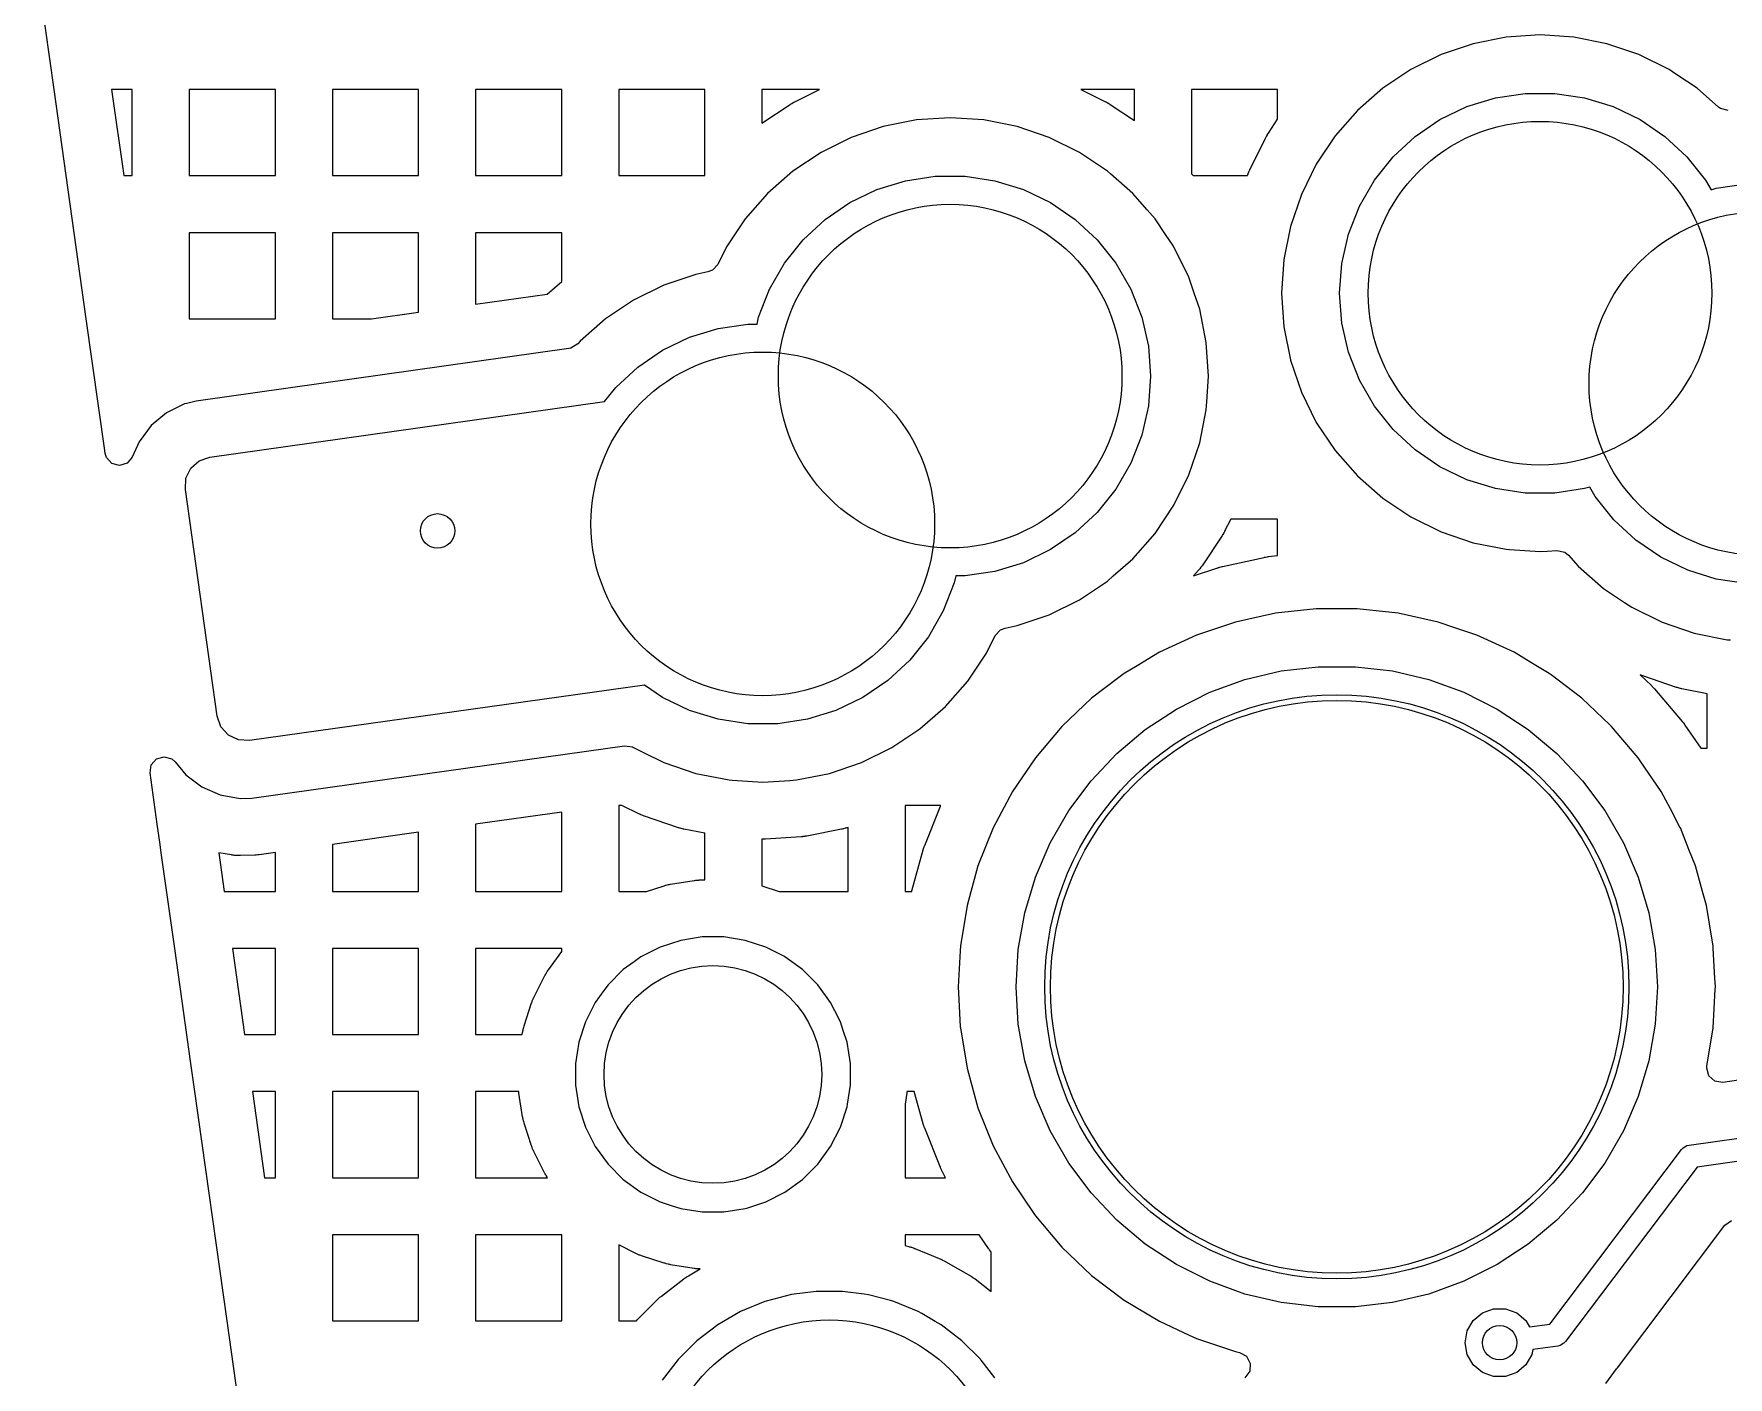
# Model space of a CAD drawing. Extents: x 2.49 to 8.57, y -5.87 to -1.87.
# Drawn here: x 2.689 to 3.271, y -4.734 to -4.273 of the extents above; entities that cross this region are included whole.
import ezdxf

# ---------------------------------------------------------------- set-up
doc = ezdxf.new("R2010")
doc.units = 0
doc.header["$MEASUREMENT"] = 0
doc.layers.add('BLACK', color=7, linetype='CONTINUOUS')

msp = doc.modelspace()

# ---------------------------------------------------------------- linework, layer by layer
at = {"layer": 'BLACK', "linetype": 'CONTINUOUS'}
for p, q in [((2.69596, -4.29165), (2.68904, -4.24244)), ((3.19513, -4.27364), (3.18373, -4.27591)), ((3.20672, -4.27288), (3.19513, -4.27364)), ((3.19513, -4.27364), (3.19513, -4.27364)), ((3.19513, -4.27364), (3.19513, -4.27364)), ((3.19513, -4.27364), (3.19513, -4.27364)), ((3.19513, -4.27364), (3.19513, -4.27364)), ((3.2183, -4.27364), (3.20672, -4.27288)), ((3.20672, -4.27288), (3.20672, -4.27288)), ((3.21831, -4.27364), (3.2183, -4.27364)), ((3.2183, -4.27364), (3.2183, -4.27364)), ((3.2297, -4.27591), (3.21831, -4.27364)), ((3.17274, -4.27964), (3.16232, -4.28478)), ((3.18373, -4.27591), (3.17274, -4.27964)), ((3.18373, -4.27591), (3.18373, -4.27591)), ((3.24069, -4.27964), (3.2297, -4.27591)), ((3.2297, -4.27591), (3.2297, -4.27591)), ((3.2297, -4.27591), (3.2297, -4.27591)), ((3.25111, -4.28478), (3.24069, -4.27964)), ((3.16232, -4.28478), (3.15266, -4.29123)), ((3.25344, -4.28634), (3.25111, -4.28478)), ((3.25111, -4.28478), (3.25111, -4.28478)), ((3.25111, -4.28478), (3.25111, -4.28478)), ((2.70703, -4.37047), (2.69596, -4.29165)), ((2.72284, -4.29165), (2.71576, -4.29165)), ((2.71576, -4.29165), (2.71992, -4.32126)), ((2.72284, -4.32126), (2.72284, -4.29165)), ((2.77205, -4.29165), (2.74245, -4.29165)), ((2.74245, -4.29165), (2.74245, -4.32126)), ((2.77205, -4.32126), (2.77205, -4.29165)), ((2.82127, -4.29165), (2.79166, -4.29165)), ((2.79166, -4.29165), (2.79166, -4.32126)), ((2.82127, -4.32126), (2.82127, -4.29165)), ((2.87048, -4.29165), (2.84087, -4.29165)), ((2.84087, -4.29165), (2.84087, -4.32126)), ((2.87048, -4.32126), (2.87048, -4.29165)), ((2.91969, -4.29165), (2.89008, -4.29165)), ((2.89008, -4.29165), (2.89008, -4.32126)), ((2.91969, -4.30325), (2.91969, -4.29165)), ((2.95909, -4.29165), (2.9393, -4.29165)), ((2.9393, -4.29165), (2.9393, -4.30325)), ((2.95063, -4.29583), (2.95909, -4.29165)), ((3.06733, -4.29165), (3.04888, -4.29165)), ((3.04888, -4.29165), (3.05734, -4.29583)), ((3.06733, -4.30235), (3.06733, -4.29165)), ((3.11654, -4.29165), (3.08694, -4.29165)), ((3.08694, -4.29165), (3.08694, -4.32064)), ((3.11654, -4.30186), (3.11654, -4.29165)), ((3.15266, -4.29123), (3.14393, -4.29889)), ((3.26077, -4.29123), (3.25344, -4.28634)), ((3.26812, -4.29768), (3.26077, -4.29123)), ((2.9393, -4.30325), (2.94896, -4.29679)), ((2.94896, -4.29679), (2.9491, -4.2967)), ((2.9491, -4.2967), (2.94937, -4.29653)), ((2.94937, -4.29653), (2.94951, -4.29645)), ((2.94951, -4.29645), (2.95006, -4.29613)), ((2.95006, -4.29613), (2.9502, -4.29605)), ((2.9502, -4.29605), (2.95049, -4.2959)), ((2.95049, -4.2959), (2.95063, -4.29583)), ((3.05734, -4.29583), (3.05748, -4.2959)), ((3.05748, -4.2959), (3.05777, -4.29605)), ((3.05777, -4.29605), (3.05791, -4.29613)), ((3.05791, -4.29613), (3.05846, -4.29645)), ((3.05846, -4.29645), (3.0586, -4.29653)), ((3.0586, -4.29653), (3.05887, -4.2967)), ((3.05887, -4.2967), (3.05901, -4.29679)), ((3.05901, -4.29679), (3.06733, -4.30235)), ((3.17227, -4.30201), (3.18154, -4.29754)), ((3.18154, -4.29754), (3.19138, -4.2945)), ((3.19138, -4.2945), (3.20157, -4.29297)), ((3.20157, -4.29297), (3.21186, -4.29297)), ((3.21186, -4.29297), (3.22205, -4.2945)), ((3.22205, -4.2945), (3.23189, -4.29754)), ((3.23189, -4.29754), (3.24116, -4.30201)), ((2.91969, -4.32126), (2.91969, -4.30325)), ((2.99239, -4.30213), (2.981, -4.3044)), ((3.00398, -4.30137), (2.99239, -4.30213)), ((2.99239, -4.30213), (2.99239, -4.30213)), ((2.99239, -4.30213), (2.99239, -4.30213)), ((2.99239, -4.30213), (2.99239, -4.30213)), ((2.99239, -4.30213), (2.99239, -4.30213)), ((3.01557, -4.30213), (3.00398, -4.30137)), ((3.00398, -4.30137), (3.00398, -4.30137)), ((3.02696, -4.3044), (3.01557, -4.30213)), ((3.01557, -4.30213), (3.01557, -4.30213)), ((3.01557, -4.30213), (3.01557, -4.30213)), ((3.11334, -4.30665), (3.11654, -4.30186)), ((3.14393, -4.29889), (3.13627, -4.30762)), ((3.16376, -4.30781), (3.17227, -4.30201)), ((3.24116, -4.30201), (3.24967, -4.30781)), ((3.26876, -4.29815), (3.26812, -4.29768)), ((3.27141, -4.29889), (3.26876, -4.29815)), ((2.97, -4.30813), (2.95959, -4.31327)), ((2.981, -4.3044), (2.97, -4.30813)), ((2.981, -4.3044), (2.981, -4.3044)), ((3.03796, -4.30813), (3.02696, -4.3044)), ((3.02696, -4.3044), (3.02696, -4.3044)), ((3.02696, -4.3044), (3.02696, -4.3044)), ((3.04838, -4.31327), (3.03796, -4.30813)), ((3.10696, -4.31931), (3.11238, -4.30832)), ((3.11238, -4.30832), (3.11245, -4.30818)), ((3.11245, -4.30818), (3.1126, -4.30789)), ((3.1126, -4.30789), (3.11268, -4.30775)), ((3.11268, -4.30775), (3.113, -4.3072)), ((3.113, -4.3072), (3.11308, -4.30706)), ((3.11308, -4.30706), (3.11325, -4.30679)), ((3.11325, -4.30679), (3.11334, -4.30665)), ((3.13627, -4.30762), (3.12982, -4.31728)), ((3.15621, -4.31481), (3.16376, -4.30781)), ((3.24967, -4.30781), (3.25722, -4.31481)), ((2.95959, -4.31327), (2.94993, -4.31972)), ((3.05804, -4.31972), (3.04838, -4.31327)), ((3.04838, -4.31327), (3.04838, -4.31327)), ((3.14979, -4.32286), (3.15621, -4.31481)), ((3.25722, -4.31481), (3.26364, -4.32286)), ((2.94993, -4.31972), (2.9412, -4.32738)), ((3.05908, -4.32064), (3.05804, -4.31972)), ((3.06677, -4.32738), (3.05908, -4.32064)), ((3.08694, -4.32064), (3.08748, -4.32126)), ((3.10627, -4.32094), (3.10639, -4.32064)), ((3.10639, -4.32064), (3.10644, -4.32049)), ((3.10644, -4.32049), (3.10669, -4.3199)), ((3.10669, -4.3199), (3.10675, -4.31975)), ((3.10675, -4.31975), (3.10689, -4.31946)), ((3.10689, -4.31946), (3.10696, -4.31931)), ((3.12982, -4.31728), (3.12468, -4.3277)), ((2.71992, -4.32126), (2.72284, -4.32126)), ((2.74245, -4.32126), (2.77205, -4.32126)), ((2.79166, -4.32126), (2.82127, -4.32126)), ((2.84087, -4.32126), (2.87048, -4.32126)), ((2.89008, -4.32126), (2.91969, -4.32126)), ((2.96953, -4.3305), (2.97881, -4.32603)), ((2.97881, -4.32603), (2.98865, -4.323)), ((2.98865, -4.323), (2.99883, -4.32146)), ((2.99883, -4.32146), (3.00913, -4.32146)), ((3.00913, -4.32146), (3.01931, -4.323)), ((3.01931, -4.323), (3.02915, -4.32603)), ((3.02915, -4.32603), (3.03843, -4.3305)), ((3.08748, -4.32126), (3.10616, -4.32126)), ((3.10616, -4.32126), (3.10622, -4.32109)), ((3.10622, -4.32109), (3.10627, -4.32094)), ((3.14464, -4.33178), (3.14979, -4.32286)), ((3.26364, -4.32286), (3.26553, -4.32613)), ((3.26553, -4.32613), (3.26731, -4.32558)), ((3.26731, -4.32558), (3.2775, -4.32404)), ((2.9412, -4.32738), (2.93354, -4.33611)), ((2.96103, -4.3363), (2.96953, -4.3305)), ((3.03843, -4.3305), (3.04694, -4.3363)), ((3.07173, -4.33304), (3.06677, -4.32738)), ((3.12468, -4.3277), (3.12095, -4.33869)), ((3.14088, -4.34137), (3.14464, -4.33178)), ((2.93354, -4.33611), (2.92709, -4.34577)), ((2.95348, -4.3433), (2.96103, -4.3363)), ((3.04694, -4.3363), (3.05449, -4.3433)), ((3.07443, -4.33611), (3.07173, -4.33304)), ((3.078, -4.34146), (3.07443, -4.33611)), ((2.77205, -4.34087), (2.74245, -4.34087)), ((2.74245, -4.34087), (2.74245, -4.37047)), ((2.77205, -4.37047), (2.77205, -4.34087)), ((2.82127, -4.34087), (2.79166, -4.34087)), ((2.79166, -4.34087), (2.79166, -4.37047)), ((2.82127, -4.36544), (2.82127, -4.34087)), ((2.87048, -4.34087), (2.84087, -4.34087)), ((2.84087, -4.34087), (2.84087, -4.36544)), ((2.87048, -4.35762), (2.87048, -4.34087)), ((2.94706, -4.35136), (2.95348, -4.3433)), ((3.05449, -4.3433), (3.06091, -4.35136)), ((3.08072, -4.34553), (3.078, -4.34146)), ((3.12095, -4.33869), (3.11868, -4.35008)), ((3.12095, -4.33869), (3.12095, -4.33869)), ((3.13859, -4.35141), (3.14088, -4.34137)), ((2.92709, -4.34577), (2.92414, -4.35175)), ((2.92709, -4.34577), (2.92709, -4.34577)), ((3.08088, -4.34577), (3.08072, -4.34553)), ((3.08602, -4.35619), (3.08088, -4.34577)), ((2.91658, -4.3552), (2.90558, -4.35893)), ((2.92071, -4.35438), (2.91658, -4.3552)), ((2.91658, -4.3552), (2.91658, -4.3552)), ((2.92228, -4.35377), (2.92071, -4.35438)), ((2.92414, -4.35175), (2.92228, -4.35377)), ((2.94191, -4.36027), (2.94706, -4.35136)), ((3.06091, -4.35136), (3.06606, -4.36027)), ((3.11868, -4.35009), (3.11792, -4.36167)), ((3.11868, -4.35008), (3.11868, -4.35009)), ((3.13782, -4.36167), (3.13859, -4.35141)), ((2.86551, -4.36198), (2.87048, -4.35762)), ((2.90558, -4.35893), (2.89516, -4.36407)), ((2.93815, -4.36986), (2.94191, -4.36027)), ((3.06606, -4.36027), (3.06982, -4.36986)), ((3.08788, -4.36167), (3.08602, -4.35619)), ((2.82127, -4.3682), (2.82127, -4.36544)), ((2.84087, -4.36544), (2.86551, -4.36198)), ((2.89516, -4.36407), (2.88551, -4.37052)), ((3.08975, -4.36719), (3.08788, -4.36167)), ((3.09202, -4.37858), (3.08975, -4.36719)), ((3.11792, -4.36167), (3.11868, -4.37326)), ((3.11792, -4.36167), (3.11792, -4.36167)), ((3.13859, -4.37194), (3.13782, -4.36167)), ((2.71339, -4.41573), (2.70703, -4.37047)), ((2.74245, -4.37047), (2.77205, -4.37047)), ((2.79166, -4.37047), (2.80507, -4.37047)), ((2.80507, -4.37047), (2.82127, -4.3682)), ((2.88551, -4.37052), (2.87677, -4.37818)), ((2.92423, -4.3738), (2.93441, -4.37226)), ((2.93441, -4.37226), (2.9376, -4.37226)), ((2.9376, -4.37226), (2.93815, -4.36986)), ((3.06982, -4.36986), (3.07211, -4.3799)), ((3.11868, -4.37326), (3.11868, -4.37326)), ((3.11868, -4.37326), (3.11868, -4.37326)), ((3.11868, -4.37326), (3.12093, -4.38456)), ((3.14088, -4.38198), (3.13859, -4.37194)), ((2.87595, -4.37912), (2.87363, -4.38059)), ((2.87677, -4.37818), (2.87595, -4.37912)), ((2.87677, -4.37818), (2.87677, -4.37818)), ((2.90511, -4.3813), (2.91439, -4.37683)), ((2.91439, -4.37683), (2.92423, -4.3738)), ((3.09278, -4.39017), (3.09202, -4.37858)), ((3.09202, -4.37858), (3.09202, -4.37858)), ((2.87296, -4.38073), (2.74478, -4.39875)), ((2.87363, -4.38059), (2.87296, -4.38073)), ((2.8966, -4.3871), (2.90511, -4.3813)), ((3.07211, -4.3799), (3.07288, -4.39017)), ((3.12093, -4.38456), (3.12095, -4.38466)), ((3.12095, -4.38466), (3.12095, -4.38466)), ((3.12095, -4.38466), (3.12468, -4.39565)), ((3.14464, -4.39157), (3.14088, -4.38198)), ((2.88905, -4.3941), (2.8966, -4.3871)), ((3.07288, -4.39017), (3.07211, -4.40044)), ((3.0922, -4.39899), (3.09278, -4.39017)), ((3.09278, -4.39017), (3.09278, -4.39017)), ((2.88522, -4.39891), (2.88905, -4.3941)), ((3.12468, -4.39565), (3.12982, -4.40607)), ((3.14979, -4.40049), (3.14464, -4.39157)), ((2.74083, -4.39972), (2.73464, -4.40278)), ((2.7416, -4.39953), (2.74083, -4.39972)), ((2.74083, -4.39972), (2.74083, -4.39972)), ((2.74478, -4.39875), (2.7416, -4.39953)), ((2.74478, -4.39875), (2.74478, -4.39875)), ((2.74478, -4.39875), (2.74478, -4.39875)), ((2.74947, -4.41798), (2.88522, -4.39891)), ((3.07211, -4.40044), (3.06982, -4.41047)), ((3.08975, -4.41315), (3.09202, -4.40176)), ((3.09202, -4.40176), (3.0922, -4.39899)), ((3.15621, -4.40854), (3.14979, -4.40049)), ((2.72932, -4.40719), (2.72517, -4.41271)), ((2.73464, -4.40278), (2.72932, -4.40719)), ((2.72932, -4.40719), (2.72932, -4.40719)), ((2.73464, -4.40278), (2.73464, -4.40278)), ((3.12982, -4.40607), (3.12982, -4.40607)), ((3.12982, -4.40607), (3.13627, -4.41573)), ((2.72517, -4.41271), (2.72284, -4.41801)), ((2.72517, -4.41271), (2.72517, -4.41271)), ((3.06982, -4.41047), (3.06606, -4.42006)), ((3.08602, -4.42415), (3.08975, -4.41315)), ((3.16376, -4.41554), (3.15621, -4.40854)), ((2.71354, -4.41673), (2.71339, -4.41573)), ((2.71396, -4.41815), (2.71354, -4.41673)), ((2.71579, -4.4202), (2.71396, -4.41815)), ((2.72284, -4.41801), (2.72107, -4.42012)), ((2.74298, -4.42181), (2.74585, -4.41925)), ((2.74585, -4.41925), (2.74947, -4.41798)), ((3.13627, -4.41573), (3.14393, -4.42446)), ((3.17227, -4.42134), (3.16376, -4.41554)), ((2.71844, -4.42094), (2.71579, -4.4202)), ((2.72107, -4.42012), (2.71844, -4.42094)), ((2.7411, -4.4291), (2.74131, -4.42527)), ((2.74131, -4.42527), (2.74298, -4.42181)), ((3.06606, -4.42006), (3.06091, -4.42898)), ((3.08088, -4.43456), (3.08602, -4.42415)), ((3.14393, -4.42446), (3.15266, -4.43212)), ((3.18154, -4.42581), (3.17227, -4.42134)), ((2.75205, -4.50707), (2.7411, -4.4291)), ((3.06091, -4.42898), (3.05449, -4.43703)), ((3.19138, -4.42884), (3.18154, -4.42581)), ((3.20157, -4.43038), (3.19138, -4.42884)), ((3.21186, -4.43038), (3.20157, -4.43038)), ((3.22205, -4.42884), (3.21186, -4.43038)), ((3.22383, -4.42829), (3.22205, -4.42884)), ((3.22572, -4.43156), (3.22383, -4.42829)), ((3.05449, -4.43703), (3.04694, -4.44403)), ((3.07443, -4.44422), (3.08088, -4.43456)), ((3.15266, -4.43212), (3.16226, -4.43853)), ((3.23214, -4.43961), (3.22572, -4.43156)), ((3.10041, -4.43929), (3.09832, -4.44352)), ((3.11654, -4.43929), (3.10041, -4.43929)), ((3.11654, -4.45188), (3.11654, -4.43929)), ((3.16226, -4.43853), (3.16232, -4.43857)), ((3.16232, -4.43857), (3.17274, -4.44371)), ((3.23969, -4.44661), (3.23214, -4.43961)), ((3.04694, -4.44403), (3.03843, -4.44983)), ((3.06677, -4.45295), (3.07443, -4.44422)), ((3.09736, -4.44519), (3.09055, -4.45538)), ((3.09745, -4.44505), (3.09736, -4.44519)), ((3.09762, -4.44478), (3.09745, -4.44505)), ((3.0977, -4.44464), (3.09762, -4.44478)), ((3.09802, -4.44409), (3.0977, -4.44464)), ((3.0981, -4.44395), (3.09802, -4.44409)), ((3.09825, -4.44366), (3.0981, -4.44395)), ((3.09832, -4.44352), (3.09825, -4.44366)), ((3.17274, -4.44371), (3.18373, -4.44744)), ((3.18373, -4.44744), (3.19513, -4.44971)), ((3.2482, -4.45242), (3.23969, -4.44661)), ((3.02915, -4.4543), (3.01931, -4.45734)), ((3.03843, -4.44983), (3.02915, -4.4543)), ((3.06003, -4.45886), (3.06677, -4.45295)), ((3.09757, -4.45562), (3.11185, -4.45247)), ((3.11185, -4.45247), (3.11198, -4.45245)), ((3.11198, -4.45245), (3.11224, -4.4524)), ((3.11224, -4.4524), (3.11237, -4.45237)), ((3.11237, -4.45237), (3.11289, -4.45229)), ((3.11289, -4.45229), (3.11302, -4.45227)), ((3.11302, -4.45227), (3.11329, -4.45223)), ((3.11329, -4.45223), (3.11342, -4.45222)), ((3.11342, -4.45222), (3.11654, -4.45188)), ((3.19513, -4.44971), (3.19624, -4.44978)), ((3.19624, -4.44978), (3.20672, -4.45047)), ((3.20672, -4.45047), (3.20915, -4.45031)), ((3.20672, -4.45047), (3.20672, -4.45047)), ((3.20672, -4.45047), (3.20672, -4.45047)), ((3.20915, -4.45031), (3.21254, -4.45009)), ((3.21254, -4.45009), (3.21522, -4.45069)), ((3.21522, -4.45069), (3.21653, -4.45174)), ((3.21653, -4.45174), (3.21986, -4.45553)), ((3.25747, -4.45688), (3.2482, -4.45242)), ((3.00595, -4.45887), (3.0054, -4.46127)), ((3.00913, -4.45887), (3.00595, -4.45887)), ((3.01931, -4.45734), (3.00913, -4.45887)), ((3.04838, -4.46706), (3.05804, -4.46061)), ((3.05804, -4.46061), (3.06003, -4.45886)), ((3.08766, -4.45886), (3.09603, -4.45604)), ((3.08938, -4.45691), (3.08766, -4.45886)), ((3.08948, -4.45678), (3.08938, -4.45691)), ((3.08969, -4.45654), (3.08948, -4.45678)), ((3.08979, -4.45641), (3.08969, -4.45654)), ((3.09018, -4.4559), (3.08979, -4.45641)), ((3.09027, -4.45577), (3.09018, -4.4559)), ((3.09046, -4.45551), (3.09027, -4.45577)), ((3.09055, -4.45538), (3.09046, -4.45551)), ((3.09603, -4.45604), (3.09616, -4.456)), ((3.09616, -4.456), (3.09641, -4.45592)), ((3.09641, -4.45592), (3.09654, -4.45589)), ((3.09654, -4.45589), (3.09705, -4.45574)), ((3.09705, -4.45574), (3.09718, -4.45571)), ((3.09718, -4.45571), (3.09744, -4.45565)), ((3.09744, -4.45565), (3.09757, -4.45562)), ((3.21986, -4.45553), (3.21986, -4.45553)), ((3.21986, -4.45553), (3.22859, -4.46319)), ((3.26731, -4.45992), (3.25747, -4.45688)), ((3.2775, -4.46145), (3.26731, -4.45992)), ((3.0054, -4.46127), (3.00163, -4.47086)), ((3.22859, -4.46319), (3.23581, -4.46801)), ((3.00163, -4.47086), (2.99649, -4.47978)), ((3.02696, -4.47593), (3.03796, -4.4722)), ((3.03796, -4.4722), (3.04838, -4.46706)), ((3.1158, -4.47168), (3.10204, -4.47471)), ((3.12981, -4.47015), (3.1158, -4.47168)), ((3.1439, -4.47015), (3.12981, -4.47015)), ((3.12981, -4.47015), (3.12981, -4.47015)), ((3.15791, -4.47168), (3.1439, -4.47015)), ((3.1439, -4.47015), (3.1439, -4.47015)), ((3.17167, -4.47471), (3.15791, -4.47168)), ((3.23581, -4.46801), (3.23825, -4.46964)), ((3.23825, -4.46964), (3.24867, -4.47478)), ((3.0194, -4.47938), (3.02127, -4.47736)), ((3.02127, -4.47736), (3.02283, -4.47676)), ((3.02283, -4.47676), (3.02696, -4.47593)), ((3.09273, -4.47784), (3.08869, -4.47921)), ((3.10204, -4.47471), (3.09273, -4.47784)), ((3.17744, -4.47665), (3.17167, -4.47471)), ((3.18502, -4.47921), (3.17744, -4.47665)), ((3.24867, -4.47478), (3.25966, -4.47852)), ((2.99649, -4.47978), (2.99007, -4.48783)), ((3.01646, -4.48536), (3.0194, -4.47938)), ((3.08869, -4.47921), (3.0759, -4.48512)), ((3.08869, -4.47921), (3.08869, -4.47921)), ((3.08869, -4.47921), (3.08869, -4.47921)), ((3.19781, -4.48512), (3.18502, -4.47921)), ((3.18502, -4.47921), (3.18502, -4.47921)), ((3.18502, -4.47921), (3.18502, -4.47921)), ((3.25966, -4.47852), (3.27106, -4.48078)), ((3.27106, -4.48078), (3.27217, -4.48085)), ((2.99007, -4.48783), (2.98252, -4.49483)), ((3.01, -4.49502), (3.01646, -4.48536)), ((3.06823, -4.48974), (3.06383, -4.49239)), ((3.0759, -4.48512), (3.06823, -4.48974)), ((3.0759, -4.48512), (3.0759, -4.48512)), ((3.20354, -4.48857), (3.19781, -4.48512)), ((3.19781, -4.48512), (3.19781, -4.48512)), ((3.19781, -4.48512), (3.19781, -4.48512)), ((3.19781, -4.48512), (3.19781, -4.48512)), ((3.20988, -4.49239), (3.20354, -4.48857)), ((2.98252, -4.49483), (2.97401, -4.50063)), ((3.00235, -4.50375), (3.01, -4.49502)), ((3.06198, -4.49379), (3.05261, -4.50091)), ((3.06383, -4.49239), (3.06198, -4.49379)), ((3.09319, -4.49887), (3.10524, -4.49449)), ((3.10524, -4.49449), (3.11771, -4.49153)), ((3.11771, -4.49153), (3.13045, -4.49005)), ((3.13045, -4.49005), (3.14326, -4.49005)), ((3.14326, -4.49005), (3.156, -4.49153)), ((3.156, -4.49153), (3.16847, -4.49449)), ((3.16847, -4.49449), (3.18052, -4.49887)), ((3.21054, -4.49288), (3.20988, -4.49239)), ((3.21821, -4.49872), (3.21054, -4.49288)), ((3.24146, -4.49302), (3.24113, -4.49288)), ((3.24113, -4.49288), (3.24501, -4.49655)), ((3.24161, -4.49308), (3.24146, -4.49302)), ((3.24191, -4.49319), (3.24161, -4.49308)), ((3.24206, -4.49324), (3.24191, -4.49319)), ((3.25367, -4.49718), (3.24206, -4.49324)), ((2.89887, -4.49638), (2.76317, -4.51545)), ((2.90511, -4.50063), (2.89887, -4.49638)), ((2.91439, -4.5051), (2.90511, -4.50063)), ((2.97401, -4.50063), (2.96473, -4.5051)), ((3.05261, -4.50091), (3.04238, -4.5106)), ((3.05261, -4.50091), (3.05261, -4.50091)), ((3.08174, -4.50463), (3.09319, -4.49887)), ((3.18052, -4.49887), (3.19197, -4.50463)), ((3.2211, -4.50091), (3.21821, -4.49872)), ((3.23076, -4.51006), (3.2211, -4.50091)), ((3.2211, -4.50091), (3.2211, -4.50091)), ((3.2211, -4.50091), (3.2211, -4.50091)), ((3.24501, -4.49655), (3.2451, -4.49665)), ((3.2451, -4.49665), (3.24529, -4.49683)), ((3.24529, -4.49683), (3.24538, -4.49693)), ((3.24538, -4.49693), (3.24575, -4.49731)), ((3.24575, -4.49731), (3.24584, -4.49741)), ((3.24584, -4.49741), (3.24601, -4.49761)), ((3.24601, -4.49761), (3.2461, -4.49771)), ((3.2461, -4.49771), (3.25557, -4.50885)), ((3.25382, -4.49723), (3.25367, -4.49718)), ((3.25413, -4.49733), (3.25382, -4.49723)), ((3.25428, -4.49737), (3.25413, -4.49733)), ((3.2549, -4.49754), (3.25428, -4.49737)), ((3.25505, -4.49758), (3.2549, -4.49754)), ((3.25537, -4.49765), (3.25505, -4.49758)), ((3.25552, -4.49768), (3.25537, -4.49765)), ((3.26418, -4.4994), (3.25552, -4.49768)), ((3.26418, -4.50111), (3.26418, -4.4994)), ((3.26418, -4.51811), (3.26418, -4.50111)), ((2.75332, -4.5107), (2.75205, -4.50707)), ((2.92423, -4.50814), (2.91439, -4.5051)), ((2.96473, -4.5051), (2.95489, -4.50814)), ((2.99361, -4.51141), (3.00235, -4.50375)), ((3.07103, -4.51167), (3.08174, -4.50463)), ((3.19197, -4.50463), (3.20268, -4.51167)), ((2.75588, -4.51357), (2.75332, -4.5107)), ((2.93441, -4.50967), (2.92423, -4.50814)), ((2.94471, -4.50967), (2.93441, -4.50967)), ((2.95489, -4.50814), (2.94471, -4.50967)), ((2.98396, -4.51786), (2.99361, -4.51141)), ((3.04238, -4.5106), (3.03326, -4.52134)), ((3.06121, -4.51991), (3.07103, -4.51167)), ((3.20268, -4.51167), (3.2125, -4.51991)), ((3.23133, -4.5106), (3.23076, -4.51006)), ((3.24045, -4.52134), (3.23133, -4.5106)), ((3.25557, -4.50885), (3.25565, -4.50896)), ((3.25565, -4.50896), (3.25582, -4.50916)), ((3.25582, -4.50916), (3.2559, -4.50927)), ((3.2559, -4.50927), (3.25622, -4.50969)), ((3.25622, -4.50969), (3.2563, -4.5098)), ((3.2563, -4.5098), (3.25646, -4.51001)), ((3.25646, -4.51001), (3.25653, -4.51012)), ((3.25653, -4.51012), (3.26195, -4.51811)), ((2.75934, -4.51523), (2.75588, -4.51357)), ((2.76317, -4.51545), (2.75934, -4.51523)), ((2.76396, -4.53524), (2.89202, -4.51724)), ((2.89202, -4.51724), (2.89474, -4.51764)), ((2.89474, -4.51764), (2.89514, -4.51785)), ((2.89514, -4.51785), (2.89516, -4.51786)), ((2.89516, -4.51786), (2.89516, -4.51786)), ((2.89516, -4.51786), (2.89516, -4.51786)), ((2.89516, -4.51786), (2.89516, -4.51786)), ((2.89516, -4.51786), (2.89786, -4.51919)), ((2.97354, -4.523), (2.98396, -4.51786)), ((3.26195, -4.51811), (3.26418, -4.51811)), ((2.72897, -4.52656), (2.72937, -4.52384)), ((2.72937, -4.52384), (2.73118, -4.52177)), ((2.73118, -4.52177), (2.73382, -4.521)), ((2.73382, -4.521), (2.73646, -4.52178)), ((2.73646, -4.52178), (2.73756, -4.52276)), ((2.73756, -4.52276), (2.74126, -4.52722)), ((2.89786, -4.51919), (2.90558, -4.523)), ((2.90558, -4.523), (2.91658, -4.52673)), ((2.96254, -4.52673), (2.97354, -4.523)), ((3.03326, -4.52134), (3.02535, -4.53301)), ((3.03326, -4.52134), (3.03326, -4.52134)), ((3.05241, -4.52924), (3.06121, -4.51991)), ((3.2125, -4.51991), (3.2213, -4.52924)), ((3.24117, -4.52241), (3.24045, -4.52134)), ((3.24045, -4.52134), (3.24045, -4.52134)), ((3.24045, -4.52134), (3.24045, -4.52134)), ((3.24836, -4.53301), (3.24117, -4.52241)), ((2.73145, -4.54423), (2.72897, -4.52656)), ((2.74126, -4.52722), (2.74126, -4.52722)), ((2.74126, -4.52722), (2.74126, -4.52722)), ((2.74126, -4.52722), (2.74678, -4.53138)), ((2.91658, -4.52673), (2.92797, -4.529)), ((2.92797, -4.529), (2.92908, -4.52907)), ((2.92908, -4.52907), (2.93956, -4.52976)), ((2.93956, -4.52976), (2.94884, -4.52915)), ((2.93956, -4.52976), (2.93956, -4.52976)), ((2.93956, -4.52976), (2.93956, -4.52976)), ((2.94884, -4.52915), (2.95115, -4.529)), ((2.95115, -4.529), (2.96254, -4.52673)), ((3.04475, -4.53952), (3.05241, -4.52924)), ((3.2213, -4.52924), (3.22896, -4.53952)), ((2.74678, -4.53138), (2.7531, -4.53415)), ((2.7531, -4.53415), (2.7599, -4.53539)), ((2.7599, -4.53539), (2.76396, -4.53524)), ((3.02535, -4.53301), (3.01875, -4.54545)), ((3.02535, -4.53301), (3.02535, -4.53301)), ((3.25152, -4.53897), (3.24836, -4.53301)), ((3.24836, -4.53301), (3.24836, -4.53301)), ((3.24836, -4.53301), (3.24836, -4.53301)), ((2.87048, -4.54007), (2.84087, -4.54423)), ((2.87048, -4.56732), (2.87048, -4.54007)), ((2.8911, -4.53772), (2.89008, -4.53772)), ((2.89008, -4.53772), (2.89008, -4.56732)), ((2.8972, -4.54073), (2.8911, -4.53772)), ((2.89734, -4.54079), (2.8972, -4.54073)), ((2.89764, -4.54093), (2.89734, -4.54079)), ((2.89778, -4.54099), (2.89764, -4.54093)), ((2.89838, -4.54124), (2.89778, -4.54099)), ((2.89852, -4.54129), (2.89838, -4.54124)), ((2.89882, -4.54141), (2.89852, -4.54129)), ((2.89897, -4.54146), (2.89882, -4.54141)), ((2.91058, -4.5454), (2.89897, -4.54146)), ((3.00073, -4.53772), (2.98851, -4.53772)), ((2.98851, -4.53772), (2.98851, -4.56732)), ((2.99522, -4.55153), (3.00064, -4.53795)), ((3.00064, -4.53795), (3.00069, -4.53783)), ((3.00069, -4.53783), (3.00073, -4.53772)), ((3.03834, -4.55062), (3.04475, -4.53952)), ((3.22896, -4.53952), (3.23537, -4.55062)), ((3.25493, -4.54541), (3.25152, -4.53897)), ((2.73243, -4.55115), (2.73145, -4.54423)), ((2.82127, -4.54698), (2.79166, -4.55115)), ((2.82127, -4.56732), (2.82127, -4.54698)), ((2.84087, -4.54423), (2.84087, -4.56732)), ((2.91073, -4.54545), (2.91058, -4.5454)), ((2.91104, -4.54554), (2.91073, -4.54545)), ((2.9112, -4.54559), (2.91104, -4.54554)), ((2.91182, -4.54575), (2.9112, -4.54559)), ((2.91197, -4.54579), (2.91182, -4.54575)), ((2.91228, -4.54587), (2.91197, -4.54579)), ((2.91244, -4.5459), (2.91228, -4.54587)), ((2.91969, -4.54734), (2.91244, -4.5459)), ((2.91969, -4.54936), (2.91969, -4.54734)), ((2.96668, -4.5459), (2.95466, -4.54829)), ((2.96684, -4.54587), (2.96668, -4.5459)), ((2.96715, -4.54579), (2.96684, -4.54587)), ((2.96731, -4.54575), (2.96715, -4.54579)), ((2.96793, -4.54559), (2.96731, -4.54575)), ((2.96808, -4.54554), (2.96793, -4.54559)), ((2.96839, -4.54545), (2.96808, -4.54554)), ((2.96854, -4.5454), (2.96839, -4.54545)), ((2.9689, -4.54528), (2.96854, -4.5454)), ((2.9689, -4.56732), (2.9689, -4.54528)), ((3.01875, -4.54545), (3.01354, -4.55854)), ((3.01875, -4.54545), (3.01875, -4.54545)), ((3.25496, -4.54545), (3.25493, -4.54541)), ((3.25791, -4.55287), (3.25496, -4.54545)), ((3.25496, -4.54545), (3.25496, -4.54545)), ((2.73283, -4.554), (2.73243, -4.55115)), ((2.79166, -4.55115), (2.79166, -4.56732)), ((2.91969, -4.56336), (2.91969, -4.54936)), ((2.93988, -4.54936), (2.9393, -4.54936)), ((2.9393, -4.54936), (2.9393, -4.5654)), ((2.94004, -4.54936), (2.93988, -4.54936)), ((2.94036, -4.54935), (2.94004, -4.54936)), ((2.94052, -4.54934), (2.94036, -4.54935)), ((2.95275, -4.54854), (2.94052, -4.54934)), ((2.95291, -4.54853), (2.95275, -4.54854)), ((2.95323, -4.5485), (2.95291, -4.54853)), ((2.95339, -4.54848), (2.95323, -4.5485)), ((2.95403, -4.5484), (2.95339, -4.54848)), ((2.95419, -4.54837), (2.95403, -4.5484)), ((2.9545, -4.54832), (2.95419, -4.54837)), ((2.95466, -4.54829), (2.9545, -4.54832)), ((2.9908, -4.56713), (2.99471, -4.55304)), ((2.99471, -4.55304), (2.99475, -4.55292)), ((2.99475, -4.55292), (2.99483, -4.55266)), ((2.99483, -4.55266), (2.99487, -4.55253)), ((2.99487, -4.55253), (2.99504, -4.55203)), ((2.99504, -4.55203), (2.99508, -4.55191)), ((2.99508, -4.55191), (2.99518, -4.55166)), ((2.99518, -4.55166), (2.99522, -4.55153)), ((3.03327, -4.56239), (3.03834, -4.55062)), ((3.23537, -4.55062), (3.24044, -4.56239)), ((3.26016, -4.5585), (3.25791, -4.55287)), ((2.73745, -4.58693), (2.73283, -4.554)), ((2.75691, -4.55478), (2.75263, -4.554)), ((2.75263, -4.554), (2.7545, -4.56732)), ((2.75717, -4.55482), (2.75691, -4.55478)), ((2.7577, -4.55488), (2.75717, -4.55482)), ((2.75797, -4.55491), (2.7577, -4.55488)), ((2.75904, -4.55499), (2.75797, -4.55491)), ((2.7593, -4.555), (2.75904, -4.55499)), ((2.75984, -4.55501), (2.7593, -4.555)), ((2.76011, -4.55501), (2.75984, -4.55501)), ((2.76495, -4.55482), (2.76011, -4.55501)), ((2.76508, -4.55482), (2.76495, -4.55482)), ((2.76533, -4.5548), (2.76508, -4.55482)), ((2.76545, -4.55479), (2.76533, -4.5548)), ((2.76595, -4.55475), (2.76545, -4.55479)), ((2.76607, -4.55473), (2.76595, -4.55475)), ((2.76632, -4.5547), (2.76607, -4.55473)), ((2.76644, -4.55469), (2.76632, -4.5547)), ((2.77205, -4.5539), (2.76644, -4.55469)), ((2.77205, -4.56732), (2.77205, -4.5539)), ((3.01354, -4.55854), (3.00977, -4.57212)), ((3.01354, -4.55854), (3.01354, -4.55854)), ((3.26017, -4.55854), (3.26016, -4.5585)), ((3.26017, -4.55854), (3.26017, -4.55854)), ((3.26191, -4.56479), (3.26017, -4.55854)), ((2.89964, -4.56732), (2.90567, -4.56537)), ((2.90567, -4.56537), (2.90585, -4.56531)), ((2.90585, -4.56531), (2.90622, -4.5652)), ((2.90622, -4.5652), (2.90641, -4.56516)), ((2.90641, -4.56516), (2.90716, -4.56498)), ((2.90716, -4.56498), (2.90734, -4.56494)), ((2.90734, -4.56494), (2.90772, -4.56486)), ((2.90772, -4.56486), (2.90791, -4.56483)), ((2.90791, -4.56483), (2.91602, -4.56354)), ((2.91602, -4.56354), (2.91621, -4.56352)), ((2.91621, -4.56352), (2.9166, -4.56347)), ((2.9166, -4.56347), (2.91679, -4.56345)), ((2.91679, -4.56345), (2.91755, -4.56339)), ((2.91755, -4.56339), (2.91774, -4.56338)), ((2.91774, -4.56338), (2.91813, -4.56337)), ((2.91813, -4.56337), (2.91832, -4.56336)), ((2.91832, -4.56336), (2.91969, -4.56336)), ((2.9393, -4.5654), (2.94521, -4.56732)), ((3.02959, -4.57467), (3.03327, -4.56239)), ((3.24044, -4.56239), (3.24412, -4.57467)), ((3.26261, -4.56732), (3.26191, -4.56479)), ((2.7545, -4.56732), (2.77205, -4.56732)), ((2.79166, -4.56732), (2.82127, -4.56732)), ((2.84087, -4.56732), (2.87048, -4.56732)), ((2.89008, -4.56732), (2.89964, -4.56732)), ((2.94521, -4.56732), (2.9689, -4.56732)), ((2.98851, -4.56732), (2.99075, -4.56732)), ((2.99075, -4.56732), (2.99077, -4.56726)), ((2.99077, -4.56726), (2.9908, -4.56713)), ((3.26394, -4.57212), (3.26261, -4.56732)), ((3.00977, -4.57212), (3.00749, -4.58603)), ((3.00977, -4.57212), (3.00977, -4.57212)), ((3.02736, -4.5873), (3.02959, -4.57467)), ((3.24412, -4.57467), (3.24635, -4.5873)), ((3.26602, -4.58476), (3.26394, -4.57212)), ((3.26394, -4.57212), (3.26394, -4.57212)), ((3.26394, -4.57212), (3.26394, -4.57212)), ((2.74302, -4.62651), (2.73745, -4.58693)), ((2.77205, -4.58693), (2.75725, -4.58693)), ((2.75725, -4.58693), (2.76141, -4.61654)), ((2.77205, -4.61654), (2.77205, -4.58693)), ((2.82127, -4.58693), (2.79166, -4.58693)), ((2.79166, -4.58693), (2.79166, -4.61654)), ((2.82127, -4.61654), (2.82127, -4.58693)), ((2.87048, -4.58693), (2.84087, -4.58693)), ((2.84087, -4.58693), (2.84087, -4.61654)), ((2.86592, -4.59425), (2.87048, -4.58797)), ((2.87048, -4.58797), (2.87048, -4.58693)), ((2.90428, -4.58643), (2.89766, -4.58981)), ((2.91136, -4.58413), (2.90428, -4.58643)), ((2.91871, -4.58297), (2.91136, -4.58413)), ((2.92615, -4.58297), (2.91871, -4.58297)), ((2.91871, -4.58297), (2.91871, -4.58297)), ((2.93349, -4.58413), (2.92615, -4.58297)), ((2.92615, -4.58297), (2.92615, -4.58297)), ((2.94057, -4.58643), (2.93349, -4.58413)), ((2.94683, -4.58962), (2.94057, -4.58643)), ((3.0074, -4.58768), (3.00672, -4.6001)), ((3.00749, -4.58603), (3.0074, -4.58768)), ((3.00749, -4.58603), (3.00749, -4.58603)), ((3.00749, -4.58603), (3.00749, -4.58603)), ((3.02662, -4.6001), (3.02736, -4.5873)), ((3.24635, -4.5873), (3.24709, -4.6001)), ((3.26622, -4.58603), (3.26602, -4.58476)), ((3.26627, -4.58693), (3.26622, -4.58603)), ((3.26683, -4.59717), (3.26627, -4.58693)), ((2.86559, -4.59473), (2.86581, -4.5944)), ((2.86581, -4.5944), (2.86592, -4.59425)), ((2.89164, -4.59418), (2.88638, -4.59944)), ((2.89533, -4.5915), (2.89164, -4.59418)), ((2.89164, -4.59418), (2.89164, -4.59418)), ((2.89164, -4.59418), (2.89164, -4.59418)), ((2.89766, -4.58981), (2.89533, -4.5915)), ((2.9472, -4.58981), (2.94683, -4.58962)), ((2.95322, -4.59418), (2.9472, -4.58981)), ((2.95848, -4.59944), (2.95322, -4.59418)), ((2.86098, -4.60353), (2.86471, -4.59622)), ((2.86471, -4.59622), (2.8648, -4.59605)), ((2.8648, -4.59605), (2.86499, -4.59571)), ((2.86499, -4.59571), (2.86508, -4.59554)), ((2.86508, -4.59554), (2.86549, -4.59489)), ((2.86549, -4.59489), (2.86559, -4.59473)), ((2.88638, -4.59944), (2.88494, -4.60142)), ((2.88638, -4.59944), (2.88638, -4.59944)), ((2.88638, -4.59944), (2.88638, -4.59944)), ((2.96285, -4.60546), (2.95848, -4.59944)), ((3.00672, -4.6001), (3.00672, -4.6001)), ((3.00672, -4.6001), (3.00696, -4.60447)), ((3.02736, -4.61289), (3.02662, -4.6001)), ((3.24709, -4.6001), (3.24635, -4.61289)), ((3.26699, -4.6001), (3.26683, -4.59717)), ((3.26694, -4.60092), (3.26699, -4.6001)), ((3.26699, -4.6001), (3.26699, -4.6001)), ((2.85756, -4.61347), (2.8601, -4.60566)), ((2.8601, -4.60566), (2.86016, -4.60548)), ((2.86016, -4.60548), (2.86029, -4.60512)), ((2.86029, -4.60512), (2.86036, -4.60494)), ((2.86036, -4.60494), (2.86066, -4.60423)), ((2.86066, -4.60423), (2.86074, -4.60405)), ((2.86074, -4.60405), (2.8609, -4.6037)), ((2.8609, -4.6037), (2.86098, -4.60353)), ((2.882, -4.60546), (2.87863, -4.61209)), ((2.88494, -4.60142), (2.882, -4.60546)), ((2.96436, -4.60841), (2.96285, -4.60546)), ((3.00696, -4.60447), (3.00747, -4.61387)), ((3.26622, -4.61417), (3.26694, -4.60092)), ((2.96623, -4.61209), (2.96436, -4.60841)), ((2.76141, -4.61654), (2.77205, -4.61654)), ((2.79166, -4.61654), (2.82127, -4.61654)), ((2.84087, -4.61654), (2.85689, -4.61654)), ((2.85689, -4.61654), (2.85702, -4.61572)), ((2.85702, -4.61572), (2.85706, -4.61553)), ((2.85706, -4.61553), (2.85713, -4.61515)), ((2.85713, -4.61515), (2.85717, -4.61496)), ((2.85717, -4.61496), (2.85735, -4.61421)), ((2.85735, -4.61421), (2.8574, -4.61403)), ((2.8574, -4.61403), (2.85751, -4.61365)), ((2.85751, -4.61365), (2.85756, -4.61347)), ((2.87863, -4.61209), (2.87633, -4.61916)), ((2.96722, -4.61515), (2.96623, -4.61209)), ((2.96623, -4.61209), (2.96623, -4.61209)), ((2.96623, -4.61209), (2.96623, -4.61209)), ((2.96853, -4.61916), (2.96722, -4.61515)), ((3.00747, -4.61387), (3.00749, -4.61417)), ((3.00749, -4.61417), (3.00749, -4.61417)), ((3.00749, -4.61417), (3.00977, -4.62807)), ((3.02959, -4.62552), (3.02736, -4.61289)), ((3.24635, -4.61289), (3.24412, -4.62552)), ((3.26407, -4.62733), (3.26622, -4.61417)), ((3.26622, -4.61417), (3.26622, -4.61417)), ((3.26622, -4.61417), (3.26622, -4.61417)), ((2.87633, -4.61916), (2.87516, -4.62651)), ((2.96969, -4.62651), (2.96853, -4.61916)), ((2.74437, -4.63614), (2.74302, -4.62651)), ((2.87516, -4.62651), (2.87516, -4.63395)), ((2.96969, -4.63395), (2.96969, -4.62651)), ((3.00977, -4.62807), (3.00977, -4.62807)), ((3.00977, -4.62807), (3.01354, -4.64165)), ((3.03327, -4.6378), (3.02959, -4.62552)), ((3.24412, -4.62552), (3.24044, -4.6378)), ((3.264, -4.6281), (3.26407, -4.62733)), ((3.26477, -4.63074), (3.264, -4.6281)), ((2.87516, -4.63395), (2.87633, -4.6413)), ((2.96866, -4.64046), (2.96969, -4.63395)), ((3.25796, -4.65448), (3.39703, -4.63493)), ((3.26684, -4.63255), (3.26477, -4.63074)), ((3.26956, -4.63295), (3.26684, -4.63255)), ((3.28111, -4.63133), (3.26956, -4.63295)), ((2.75545, -4.71496), (2.74437, -4.63614)), ((2.77205, -4.63614), (2.76417, -4.63614)), ((2.76417, -4.63614), (2.76833, -4.66575)), ((2.77205, -4.66575), (2.77205, -4.63614)), ((2.82127, -4.63614), (2.79166, -4.63614)), ((2.79166, -4.63614), (2.79166, -4.66575)), ((2.82127, -4.66575), (2.82127, -4.63614)), ((2.85568, -4.63614), (2.84087, -4.63614)), ((2.84087, -4.63614), (2.84087, -4.66575)), ((2.85571, -4.63645), (2.85568, -4.63614)), ((2.85574, -4.63664), (2.85571, -4.63645)), ((2.85702, -4.64475), (2.85574, -4.63664)), ((2.96853, -4.6413), (2.96866, -4.64046)), ((2.98912, -4.63664), (2.98851, -4.64046)), ((2.98851, -4.64046), (2.98851, -4.66575)), ((2.98914, -4.63645), (2.98912, -4.63664)), ((2.98918, -4.63614), (2.98914, -4.63645)), ((2.99166, -4.63614), (2.98918, -4.63614)), ((2.99471, -4.64715), (2.99166, -4.63614)), ((3.03834, -4.64957), (3.03327, -4.6378)), ((3.24044, -4.6378), (3.23537, -4.64957)), ((2.85706, -4.64494), (2.85702, -4.64475)), ((2.85713, -4.64531), (2.85706, -4.64494)), ((2.85717, -4.6455), (2.85713, -4.64531)), ((2.85735, -4.64625), (2.85717, -4.6455)), ((2.8574, -4.64644), (2.85735, -4.64625)), ((2.85751, -4.64681), (2.8574, -4.64644)), ((2.85756, -4.64699), (2.85751, -4.64681)), ((2.8601, -4.6548), (2.85756, -4.64699)), ((2.87633, -4.6413), (2.87863, -4.64837)), ((2.96623, -4.64837), (2.96853, -4.6413)), ((3.01354, -4.64165), (3.01354, -4.64165)), ((3.01354, -4.64165), (3.01875, -4.65474)), ((3.39651, -4.64296), (3.26068, -4.66205)), ((2.87863, -4.64837), (2.88187, -4.65474)), ((2.96285, -4.655), (2.96623, -4.64837)), ((2.99475, -4.64727), (2.99471, -4.64715)), ((2.99483, -4.64753), (2.99475, -4.64727)), ((2.99487, -4.64766), (2.99483, -4.64753)), ((2.99504, -4.64816), (2.99487, -4.64766)), ((2.99508, -4.64828), (2.99504, -4.64816)), ((2.99518, -4.64853), (2.99508, -4.64828)), ((2.99522, -4.64866), (2.99518, -4.64853)), ((3.00064, -4.66224), (2.99522, -4.64866)), ((3.04475, -4.66067), (3.03834, -4.64957)), ((3.23537, -4.64957), (3.22896, -4.66067)), ((2.86016, -4.65498), (2.8601, -4.6548)), ((2.86029, -4.65534), (2.86016, -4.65498)), ((2.86036, -4.65552), (2.86029, -4.65534)), ((2.86066, -4.65623), (2.86036, -4.65552)), ((2.86074, -4.65641), (2.86066, -4.65623)), ((2.8609, -4.65676), (2.86074, -4.65641)), ((2.86098, -4.65693), (2.8609, -4.65676)), ((2.86471, -4.66425), (2.86098, -4.65693)), ((2.88187, -4.65474), (2.882, -4.655)), ((2.882, -4.655), (2.88638, -4.66102)), ((2.95848, -4.66102), (2.96285, -4.655)), ((3.01875, -4.65474), (3.01875, -4.65474)), ((3.01875, -4.65474), (3.02535, -4.66719)), ((3.21014, -4.71602), (3.25537, -4.65601)), ((3.25537, -4.65601), (3.25589, -4.65544)), ((3.25589, -4.65544), (3.25721, -4.65466)), ((3.25721, -4.65466), (3.25796, -4.65448)), ((2.8648, -4.66442), (2.86471, -4.66425)), ((2.86499, -4.66475), (2.8648, -4.66442)), ((2.88638, -4.66102), (2.89164, -4.66628)), ((2.95322, -4.66628), (2.95848, -4.66102)), ((3.00069, -4.66236), (3.00064, -4.66224)), ((3.00079, -4.66261), (3.00069, -4.66236)), ((3.00085, -4.66273), (3.00079, -4.66261)), ((3.00107, -4.66321), (3.00085, -4.66273)), ((3.00113, -4.66333), (3.00107, -4.66321)), ((3.00124, -4.66357), (3.00113, -4.66333)), ((3.0013, -4.66369), (3.00124, -4.66357)), ((3.0024, -4.66575), (3.0013, -4.66369)), ((3.05241, -4.67095), (3.04475, -4.66067)), ((3.26068, -4.66205), (3.21545, -4.72207)), ((3.22896, -4.66067), (3.2213, -4.67095)), ((2.76833, -4.66575), (2.77205, -4.66575)), ((2.79166, -4.66575), (2.82127, -4.66575)), ((2.84087, -4.66575), (2.8656, -4.66575)), ((2.86508, -4.66492), (2.86499, -4.66475)), ((2.86549, -4.66558), (2.86508, -4.66492)), ((2.86559, -4.66574), (2.86549, -4.66558)), ((2.8656, -4.66575), (2.86559, -4.66574)), ((2.89164, -4.66628), (2.89766, -4.67066)), ((2.9472, -4.67066), (2.95322, -4.66628)), ((2.98851, -4.66575), (3.0024, -4.66575)), ((3.02535, -4.66719), (3.02535, -4.66719)), ((3.02535, -4.66719), (3.02535, -4.66719)), ((3.02535, -4.66719), (3.03268, -4.678)), ((2.89766, -4.67066), (2.90065, -4.67218)), ((2.90065, -4.67218), (2.90428, -4.67403)), ((2.90428, -4.67403), (2.90428, -4.67403)), ((2.90428, -4.67403), (2.90428, -4.67403)), ((2.90428, -4.67403), (2.90808, -4.67526)), ((2.90808, -4.67526), (2.91136, -4.67633)), ((2.93349, -4.67633), (2.9344, -4.67604)), ((2.9344, -4.67604), (2.94057, -4.67403)), ((2.94057, -4.67403), (2.9472, -4.67066)), ((3.06121, -4.68028), (3.05241, -4.67095)), ((3.2213, -4.67095), (3.2125, -4.68028)), ((2.91136, -4.67633), (2.91871, -4.6775)), ((2.91871, -4.6775), (2.91871, -4.6775)), ((2.91871, -4.6775), (2.92615, -4.6775)), ((2.92615, -4.6775), (2.93349, -4.67633)), ((3.03268, -4.678), (3.03326, -4.67885)), ((3.03326, -4.67885), (3.03326, -4.67885)), ((3.03326, -4.67885), (3.04237, -4.68958)), ((3.07103, -4.68852), (3.06121, -4.68028)), ((3.2125, -4.68028), (3.20268, -4.68852)), ((3.27028, -4.68204), (3.27249, -4.6804)), ((2.82127, -4.68535), (2.79166, -4.68535)), ((2.79166, -4.68535), (2.79166, -4.71496)), ((2.82127, -4.71496), (2.82127, -4.68535)), ((2.87048, -4.68535), (2.84087, -4.68535)), ((2.84087, -4.68535), (2.84087, -4.71496)), ((2.87048, -4.71496), (2.87048, -4.68535)), ((3.01398, -4.68535), (2.98851, -4.68535)), ((2.98851, -4.68535), (2.98851, -4.68902)), ((3.01718, -4.69007), (3.01398, -4.68535)), ((3.2333, -4.73112), (3.27028, -4.68204)), ((2.89052, -4.68902), (2.89008, -4.6888)), ((2.89008, -4.6888), (2.89008, -4.71496)), ((2.89573, -4.69168), (2.89052, -4.68902)), ((2.8959, -4.69176), (2.89573, -4.69168)), ((2.89625, -4.69192), (2.8959, -4.69176)), ((2.89643, -4.692), (2.89625, -4.69192)), ((2.89714, -4.69229), (2.89643, -4.692)), ((2.89732, -4.69236), (2.89714, -4.69229)), ((2.89768, -4.6925), (2.89732, -4.69236)), ((2.89786, -4.69256), (2.89768, -4.6925)), ((2.90567, -4.6951), (2.89786, -4.69256)), ((2.98851, -4.68902), (2.99005, -4.68944)), ((2.99005, -4.68944), (2.99021, -4.68948)), ((2.99021, -4.68948), (2.99051, -4.68958)), ((2.99051, -4.68958), (2.99067, -4.68962)), ((2.99067, -4.68962), (2.99127, -4.68983)), ((2.99127, -4.68983), (2.99142, -4.68988)), ((2.99142, -4.68988), (2.99173, -4.69)), ((2.99173, -4.69), (2.99187, -4.69006)), ((2.99187, -4.69006), (3.00081, -4.69376)), ((3.01725, -4.69018), (3.01718, -4.69007)), ((3.01741, -4.69039), (3.01725, -4.69018)), ((3.01749, -4.6905), (3.01741, -4.69039)), ((3.01781, -4.69092), (3.01749, -4.6905)), ((3.01789, -4.69103), (3.01781, -4.69092)), ((3.01806, -4.69124), (3.01789, -4.69103)), ((3.01812, -4.69131), (3.01806, -4.69124)), ((3.01812, -4.70481), (3.01812, -4.69131)), ((3.04237, -4.68958), (3.04238, -4.68959)), ((3.04238, -4.68959), (3.05261, -4.69928)), ((3.08174, -4.69556), (3.07103, -4.68852)), ((3.20268, -4.68852), (3.19197, -4.69556)), ((2.90585, -4.69515), (2.90567, -4.6951)), ((2.90622, -4.69526), (2.90585, -4.69515)), ((2.90641, -4.69531), (2.90622, -4.69526)), ((2.90716, -4.69549), (2.90641, -4.69531)), ((2.90734, -4.69553), (2.90716, -4.69549)), ((2.90772, -4.6956), (2.90734, -4.69553)), ((2.90791, -4.69564), (2.90772, -4.6956)), ((2.91602, -4.69692), (2.90791, -4.69564)), ((2.91402, -4.69945), (2.91809, -4.6971)), ((2.91621, -4.69695), (2.91602, -4.69692)), ((2.9166, -4.69699), (2.91621, -4.69695)), ((2.91679, -4.69701), (2.9166, -4.69699)), ((2.91755, -4.69707), (2.91679, -4.69701)), ((2.91774, -4.69708), (2.91755, -4.69707)), ((2.91809, -4.6971), (2.91774, -4.69708)), ((3.00081, -4.69376), (3.00096, -4.69382)), ((3.00096, -4.69382), (3.00125, -4.69396)), ((3.00125, -4.69396), (3.0014, -4.69402)), ((3.0014, -4.69402), (3.00197, -4.69431)), ((3.00197, -4.69431), (3.00212, -4.69438)), ((3.00212, -4.69438), (3.0024, -4.69453)), ((3.0024, -4.69453), (3.00254, -4.69461)), ((3.00254, -4.69461), (3.01092, -4.69945)), ((3.05261, -4.69928), (3.06383, -4.7078)), ((3.09319, -4.70132), (3.08174, -4.69556)), ((3.19197, -4.69556), (3.18052, -4.70132)), ((2.90474, -4.70641), (2.91242, -4.70052)), ((2.91242, -4.70052), (2.91254, -4.70042)), ((2.91254, -4.70042), (2.91281, -4.70023)), ((2.91281, -4.70023), (2.91294, -4.70014)), ((2.91294, -4.70014), (2.91347, -4.69979)), ((2.91347, -4.69979), (2.91361, -4.6997)), ((2.91361, -4.6997), (2.91388, -4.69953)), ((2.91388, -4.69953), (2.91402, -4.69945)), ((2.95795, -4.70478), (2.94942, -4.7059)), ((2.96698, -4.70478), (2.95795, -4.70478)), ((2.95795, -4.70478), (2.95795, -4.70478)), ((2.97444, -4.70576), (2.96698, -4.70478)), ((2.96698, -4.70478), (2.96698, -4.70478)), ((3.01092, -4.69945), (3.01106, -4.69953)), ((3.01106, -4.69953), (3.01133, -4.6997)), ((3.01133, -4.6997), (3.01146, -4.69979)), ((3.01146, -4.69979), (3.012, -4.70014)), ((3.012, -4.70014), (3.01213, -4.70023)), ((3.01213, -4.70023), (3.01239, -4.70042)), ((3.01239, -4.70042), (3.01252, -4.70052)), ((3.01252, -4.70052), (3.01812, -4.70481)), ((3.10524, -4.7057), (3.09319, -4.70132)), ((3.18052, -4.70132), (3.16847, -4.7057)), ((2.89645, -4.71452), (2.90329, -4.70768)), ((2.90329, -4.70768), (2.90341, -4.70756)), ((2.90341, -4.70756), (2.90364, -4.70734)), ((2.90364, -4.70734), (2.90376, -4.70724)), ((2.90376, -4.70724), (2.90424, -4.70681)), ((2.90424, -4.70681), (2.90437, -4.70671)), ((2.90437, -4.70671), (2.90461, -4.70651)), ((2.90461, -4.70651), (2.90474, -4.70641)), ((2.94027, -4.70829), (2.93192, -4.71175)), ((2.9456, -4.70686), (2.94027, -4.70829)), ((2.94899, -4.70595), (2.9456, -4.70686)), ((2.94942, -4.7059), (2.94899, -4.70595)), ((2.97594, -4.70595), (2.97444, -4.70576)), ((2.98342, -4.70796), (2.97594, -4.70595)), ((2.98467, -4.70829), (2.98342, -4.70796)), ((2.99301, -4.71175), (2.98467, -4.70829)), ((3.06383, -4.7078), (3.0759, -4.71507)), ((3.11771, -4.70866), (3.10524, -4.7057)), ((3.13045, -4.71015), (3.11771, -4.70866)), ((3.14326, -4.71015), (3.13045, -4.71015)), ((3.156, -4.70866), (3.14326, -4.71015)), ((3.16847, -4.7057), (3.156, -4.70866)), ((3.18691, -4.71221), (3.19076, -4.7108)), ((3.19076, -4.7108), (3.19486, -4.7108)), ((3.19486, -4.7108), (3.19872, -4.71221)), ((2.76236, -4.76417), (2.75545, -4.71496)), ((2.79166, -4.71496), (2.82127, -4.71496)), ((2.84087, -4.71496), (2.87048, -4.71496)), ((2.89008, -4.71496), (2.89604, -4.71496)), ((2.89604, -4.71496), (2.89612, -4.71487)), ((2.89612, -4.71487), (2.89634, -4.71463)), ((2.89634, -4.71463), (2.89645, -4.71452)), ((2.9241, -4.71627), (2.91693, -4.72177)), ((2.93192, -4.71175), (2.9241, -4.71627)), ((2.93192, -4.71175), (2.93192, -4.71175)), ((2.99421, -4.71244), (2.99301, -4.71175)), ((2.99301, -4.71175), (2.99301, -4.71175)), ((2.99882, -4.7151), (2.99421, -4.71244)), ((3.00084, -4.71627), (2.99882, -4.7151)), ((3.00801, -4.72177), (3.00084, -4.71627)), ((3.0759, -4.71507), (3.0759, -4.71507)), ((3.0759, -4.71507), (3.0759, -4.71507)), ((3.0759, -4.71507), (3.0759, -4.71507)), ((3.0759, -4.71507), (3.08616, -4.71981)), ((3.18171, -4.7184), (3.18376, -4.71484)), ((3.18376, -4.71484), (3.18691, -4.71221)), ((3.19872, -4.71221), (3.20186, -4.71484)), ((3.20186, -4.71484), (3.20311, -4.71701)), ((3.20311, -4.71701), (3.21014, -4.71602)), ((2.91693, -4.72177), (2.91054, -4.72816)), ((3.01439, -4.72815), (3.00801, -4.72177)), ((3.00801, -4.72177), (3.00801, -4.72177)), ((3.08616, -4.71981), (3.08869, -4.72098)), ((3.08869, -4.72098), (3.10204, -4.72548)), ((3.181, -4.72244), (3.18171, -4.7184)), ((3.18171, -4.72648), (3.181, -4.72244)), ((3.21493, -4.72263), (3.2136, -4.72341)), ((3.21545, -4.72207), (3.21493, -4.72263)), ((2.91054, -4.72816), (2.90504, -4.73532)), ((3.01439, -4.72816), (3.01439, -4.72816)), ((3.01439, -4.72816), (3.01439, -4.72815)), ((3.01463, -4.72846), (3.01439, -4.72816)), ((3.01931, -4.73457), (3.01463, -4.72846)), ((3.10204, -4.72548), (3.10341, -4.72579)), ((3.10341, -4.72579), (3.10582, -4.72711)), ((3.10582, -4.72711), (3.10713, -4.72953)), ((3.18376, -4.73003), (3.18171, -4.72648)), ((3.20391, -4.72648), (3.20186, -4.73003)), ((3.2042, -4.72481), (3.20391, -4.72648)), ((3.21285, -4.72359), (3.2042, -4.72481)), ((3.2136, -4.72341), (3.21285, -4.72359)), ((3.10693, -4.73227), (3.10528, -4.73447)), ((3.10713, -4.72953), (3.10693, -4.73227)), ((3.18691, -4.73266), (3.18376, -4.73003)), ((3.19076, -4.73407), (3.18691, -4.73266)), ((3.19486, -4.73407), (3.19076, -4.73407)), ((3.19872, -4.73266), (3.19486, -4.73407)), ((3.20186, -4.73003), (3.19872, -4.73266)), ((3.22931, -4.73641), (3.23306, -4.73144)), ((3.23306, -4.73144), (3.2333, -4.73112)), ((3.23306, -4.73144), (3.23306, -4.73144)), ((3.2333, -4.73112), (3.2333, -4.73112))]:
    msp.add_line(p, q, dxfattribs=at)
at = {"layer": 'BLACK'}
for centre, radius in [((3.20672, -4.36167), 0.05906), ((3.00398, -4.39017), 0.05906), ((3.28265, -4.39275), 0.05906), ((2.93956, -4.44097), 0.05906), ((2.82778, -4.44336), 0.00591), ((3.13686, -4.6001), 0.10039), ((3.13686, -4.6001), 0.09843), ((2.92243, -4.63023), 0.0374), ((2.96247, -4.77369), 0.05906), ((3.19281, -4.72244), 0.00591)]:
    msp.add_circle(centre, radius, dxfattribs=at)

doc.saveas('drawing.dxf')
